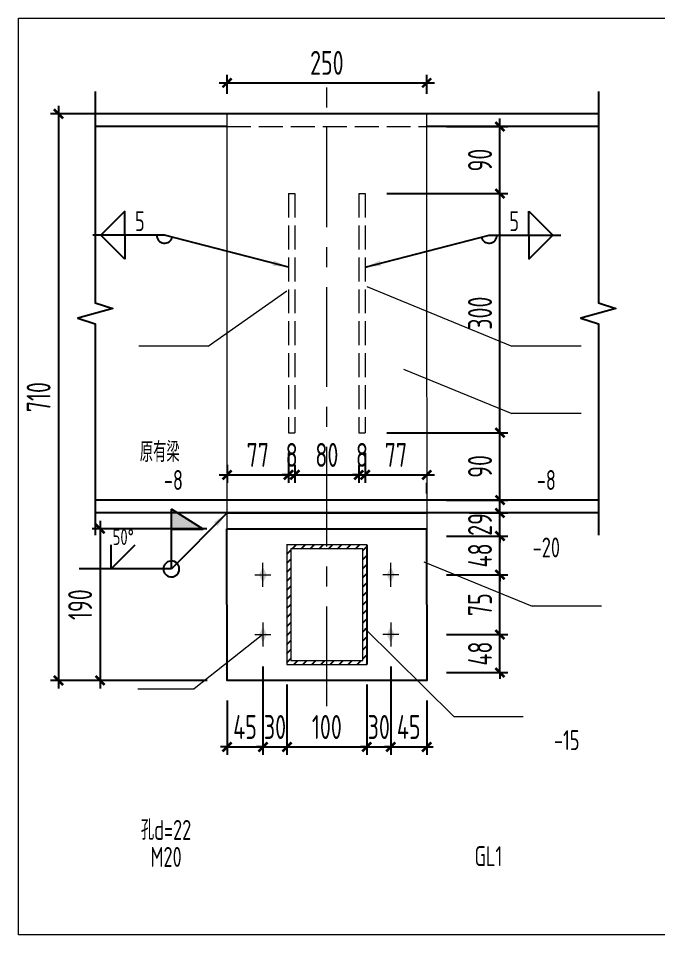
# Model space of a CAD drawing. Extents: x 498328 to 716449, y -893371 to -467753.
# Drawn here: x 617216 to 625223, y -704807 to -693326 of the extents above; entities that cross this region are included whole.
import ezdxf
from ezdxf.enums import TextEntityAlignment as Align

# ---------------------------------------------------------------- set-up
doc = ezdxf.new("R2010")
doc.units = 0
doc.header["$LTSCALE"] = 1000
doc.header["$PDMODE"] = 35
doc.header["$PDSIZE"] = 20
for name, pattern in [('_HY_DASHED100', [0.4, 0.3, -0.1]), ('CENTER', [2, 1.25, -0.25, 0.25, -0.25]), ('Continuous-STLayerSet-Bolt', [0]), ('Continuous-STNodeDetDraw-DimText', [0])]:
    doc.linetypes.add(name, pattern=pattern)
doc.layers.get('0').update_dxf_attribs({"linetype": 'CONTINUOUS'})
doc.layers.get('Defpoints').update_dxf_attribs({"linetype": 'CONTINUOUS'})
for name, color, linetype in [('1轮廓实线层', 7, 'CONTINUOUS'), ('AXIS', 251, 'CENTER'), ('DIM', 3, 'CONTINUOUS'), ('HATCH', 252, 'CONTINUOUS'), ('PUB_TEXT', 7, 'CONTINUOUS'), ('STXT_HF', 7, 'CONTINUOUS'), ('STXT_XG_END_THIN', 2, 'CONTINUOUS'), ('STXT_XG_THIN', 2, 'CONTINUOUS'), ('THIN', 7, 'CONTINUOUS'), ('焊缝', 1, 'CONTINUOUS')]:
    doc.layers.add(name, color=color, linetype=linetype)
for name, color, linetype, lineweight in [('STXT_HF_TEXT', 7, 'CONTINUOUS', 0), ('平立面图螺栓', 1, 'CONTINUOUS', 18), ('详图标注文字', 7, 'CONTINUOUS', 18), ('钢梁', 141, 'CONTINUOUS', 18)]:
    doc.layers.add(name, color=color, linetype=linetype, lineweight=lineweight)
doc.styles.get("Standard").update_dxf_attribs({"font": 'txt', "width": 0.75})
doc.styles.add('StTextStyle', font='yjkeng.shx', dxfattribs={"width": 0.7, "height": 250, "bigfont": 'yjkchn.shx'})
doc.styles.add('TSSD_DIMENSION', font='Tssdeng.shx', dxfattribs={"width": 0.7, "bigfont": 'hztxt.shx'})
doc.styles.add('TSSD_LABEL', font='Tssdeng.shx', dxfattribs={"width": 0.7, "bigfont": 'hztxt.shx'})
doc.styles.add('TSSD_REIN', font='Tssdeng.shx', dxfattribs={"width": 0.7, "bigfont": 'hztxt.shx'})
doc.dimstyles.new('TSSD_10_100', dxfattribs={"dimtxt": 300, "dimasz": 80, "dimexe": 100, "dimexo": 250, "dimgap": 100, "dimtad": 1, "dimdec": 0, "dimlfac": 0.1, "dimzin": 0, "dimdsep": 46, "dimtxsty": 'TSSD_DIMENSION', "dimblk": 'ARCHTICK', "dimcen": 0, "dimdle": 100, "dimclrt": 7, "dimadec": 0, "dimazin": 0, "dimtfac": 1, "dimtdec": 0, "dimtix": 1, "dimtmove": 2, "dimatfit": 3, "dimldrblk": 'ARCHTICK', "dimfxl": 0, "dimtolj": 1, "dimtzin": 0, "dimarcsym": 0})
doc.dimstyles.new('TSSD_LEADER_STYLE_200.0', dxfattribs={"dimtxt": 0.18, "dimasz": 200, "dimexe": 0.18, "dimexo": 0.0625, "dimgap": 0.09, "dimtad": 0, "dimtih": 1, "dimtoh": 1, "dimdec": 4, "dimzin": 0, "dimdsep": 46, "dimtxsty": 'Standard', "dimcen": 0.09, "dimadec": 0, "dimazin": 0, "dimtfac": 1, "dimtdec": 4, "dimtofl": 0, "dimtmove": 0, "dimatfit": 3, "dimfxl": 0, "dimtolj": 1, "dimtzin": 0, "dimarcsym": 0})

# ---------------------------------------------------------------- blocks, each defined once
blk = doc.blocks.new('_ARCHTICK')
at = {"color": 0, "const_width": 0.4}
blk.add_lwpolyline([(-0.71, -0.71), (0.71, 0.71)], dxfattribs=at)
blk = doc.blocks.new('*D475')
at = {"layer": 'Defpoints', "color": 0, "transparency": 16777216}
for p in [(622330, -699813), (623248, -699813), (622330, -700297)]:
    blk.add_point(p, dxfattribs=at)
at = {"layer": 'DIM', "color": 0, "lineweight": -2, "transparency": 16777216}
for p, q in [((622580, -699813), (623348, -699813)), ((623248, -699813), (623248, -699733)), ((623248, -700297), (623248, -699813)), ((622580, -700297), (623348, -700297)), ((623248, -700297), (623248, -700377))]:
    blk.add_line(p, q, dxfattribs=at)
at = {"layer": 'DIM', "color": 0, "lineweight": -2, "transparency": 16777216, "xscale": 80, "yscale": 80, "zscale": 80}
for p, rotation in [((623248, -699813), 270), ((623248, -700297), 90)]:
    blk.add_blockref('_ARCHTICK', p, dxfattribs=dict(at, rotation=rotation))
at = {"layer": 'DIM', "color": 7, "transparency": 16777216, "insert": (622998, -700055), "char_height": 300, "attachment_point": 5, "rotation": 90, "style": 'TSSD_DIMENSION'}
blk.add_mtext('\\A1;48', dxfattribs=at)
blk = doc.blocks.new('*D476')
at = {"layer": 'Defpoints', "color": 0, "transparency": 16777216}
for p in [(622330, -700297), (623248, -700297), (622330, -701047)]:
    blk.add_point(p, dxfattribs=at)
at = {"layer": 'DIM', "color": 0, "lineweight": -2, "transparency": 16777216}
for p, q in [((622580, -700297), (623348, -700297)), ((623248, -701147), (623248, -700197)), ((622580, -701047), (623348, -701047))]:
    blk.add_line(p, q, dxfattribs=at)
at = {"layer": 'DIM', "color": 0, "lineweight": -2, "transparency": 16777216, "xscale": 80, "yscale": 80, "zscale": 80}
for p, rotation in [((623248, -700297), 90), ((623248, -701047), 270)]:
    blk.add_blockref('_ARCHTICK', p, dxfattribs=dict(at, rotation=rotation))
at = {"layer": 'DIM', "color": 7, "transparency": 16777216, "insert": (622998, -700672), "char_height": 300, "attachment_point": 5, "rotation": 90, "style": 'TSSD_DIMENSION'}
blk.add_mtext('\\A1;75', dxfattribs=at)
blk = doc.blocks.new('*D477')
at = {"layer": 'Defpoints', "color": 0, "transparency": 16777216}
for p in [(622330, -701047), (623248, -701047), (622330, -701522)]:
    blk.add_point(p, dxfattribs=at)
at = {"layer": 'DIM', "color": 0, "lineweight": -2, "transparency": 16777216}
for p, q in [((623248, -701047), (623248, -700967)), ((622580, -701047), (623348, -701047)), ((623248, -701522), (623248, -701047)), ((622580, -701522), (623348, -701522)), ((623248, -701522), (623248, -701602))]:
    blk.add_line(p, q, dxfattribs=at)
at = {"layer": 'DIM', "color": 0, "lineweight": -2, "transparency": 16777216, "xscale": 80, "yscale": 80, "zscale": 80}
for p, rotation in [((623248, -701047), 270), ((623248, -701522), 90)]:
    blk.add_blockref('_ARCHTICK', p, dxfattribs=dict(at, rotation=rotation))
at = {"layer": 'DIM', "color": 7, "transparency": 16777216, "insert": (622998, -701285), "char_height": 300, "attachment_point": 5, "rotation": 90, "style": 'TSSD_DIMENSION'}
blk.add_mtext('\\A1;48', dxfattribs=at)
blk = doc.blocks.new('_WELD001')
at = {"linetype": 'ByBlock'}
h = blk.add_hatch(color=0, dxfattribs=at)
h.paths.add_polyline_path([(0.8, 1), (0, 1.5), (0, 1)])
edge = h.paths.add_edge_path()
edge.add_line((0, 0), (0, 1.5))
at = {"color": 0, "linetype": 'ByBlock'}
for p, q in [((0, 0), (0, 1.5)), ((0.8, 1), (0, 1.5)), ((0, 1), (0.8, 1))]:
    blk.add_line(p, q, dxfattribs=at)
blk = doc.blocks.new('_WELD0012')
at = {"color": 0, "linetype": 'ByBlock'}
for q in [(1, 1), (0, 1)]:
    blk.add_line((0, 0), q, dxfattribs=at)
blk.add_attdef('A', (0.24, 1.464), '', height=0.8, dxfattribs=at)
blk = doc.blocks.new('*D489')
at = {"layer": 'Defpoints', "color": 0, "transparency": 16777216}
for p in [(620600, -698518), (619830, -698672), (620600, -699046)]:
    blk.add_point(p, dxfattribs=at)
at = {"layer": 'DIM', "color": 0, "lineweight": -2, "transparency": 16777216}
for p, q in [((620600, -698768), (620600, -699146)), ((619830, -698922), (619830, -699146)), ((619730, -699046), (620700, -699046))]:
    blk.add_line(p, q, dxfattribs=at)
at = {"layer": 'DIM', "color": 0, "lineweight": -2, "transparency": 16777216, "xscale": 80, "yscale": 80, "zscale": 80, "rotation": 180}
blk.add_blockref('_ARCHTICK', (619830, -699046), dxfattribs=at)
at = {"layer": 'DIM', "color": 0, "lineweight": -2, "transparency": 16777216, "xscale": 80, "yscale": 80, "zscale": 80}
blk.add_blockref('_ARCHTICK', (620600, -699046), dxfattribs=at)
at = {"layer": 'DIM', "color": 7, "transparency": 16777216, "insert": (620215, -698796), "char_height": 300, "attachment_point": 5, "style": 'TSSD_DIMENSION'}
blk.add_mtext('\\A1;77', dxfattribs=at)
blk = doc.blocks.new('*D490')
at = {"layer": 'Defpoints', "color": 0, "transparency": 16777216}
for p in [(620600, -698518), (620680, -698672), (620680, -699046)]:
    blk.add_point(p, dxfattribs=at)
at = {"layer": 'DIM', "color": 0, "lineweight": -2, "transparency": 16777216}
for p, q in [((620600, -698768), (620600, -699146)), ((620680, -698922), (620680, -699146)), ((620600, -699046), (620520, -699046)), ((620600, -699046), (620680, -699046)), ((620680, -699046), (620760, -699046))]:
    blk.add_line(p, q, dxfattribs=at)
at = {"layer": 'DIM', "color": 0, "lineweight": -2, "transparency": 16777216, "xscale": 80, "yscale": 80, "zscale": 80}
blk.add_blockref('_ARCHTICK', (620600, -699046), dxfattribs=at)
at = {"layer": 'DIM', "color": 0, "lineweight": -2, "transparency": 16777216, "xscale": 80, "yscale": 80, "zscale": 80, "rotation": 180}
blk.add_blockref('_ARCHTICK', (620680, -699046), dxfattribs=at)
at = {"layer": 'DIM', "color": 7, "transparency": 16777216, "insert": (620640, -698796), "char_height": 300, "attachment_point": 5, "style": 'TSSD_DIMENSION'}
blk.add_mtext('\\A1;8', dxfattribs=at)
blk = doc.blocks.new('*D491')
at = {"layer": 'Defpoints', "color": 0, "transparency": 16777216}
for p in [(620680, -698672), (621480, -698672), (621480, -699046)]:
    blk.add_point(p, dxfattribs=at)
at = {"layer": 'DIM', "color": 0, "lineweight": -2, "transparency": 16777216}
for p, q in [((620680, -698922), (620680, -699146)), ((621480, -698922), (621480, -699146)), ((620580, -699046), (621580, -699046))]:
    blk.add_line(p, q, dxfattribs=at)
at = {"layer": 'DIM', "color": 0, "lineweight": -2, "transparency": 16777216, "xscale": 80, "yscale": 80, "zscale": 80, "rotation": 180}
blk.add_blockref('_ARCHTICK', (620680, -699046), dxfattribs=at)
at = {"layer": 'DIM', "color": 0, "lineweight": -2, "transparency": 16777216, "xscale": 80, "yscale": 80, "zscale": 80}
blk.add_blockref('_ARCHTICK', (621480, -699046), dxfattribs=at)
at = {"layer": 'DIM', "color": 7, "transparency": 16777216, "insert": (621080, -698796), "char_height": 300, "attachment_point": 5, "style": 'TSSD_DIMENSION'}
blk.add_mtext('\\A1;80', dxfattribs=at)
blk = doc.blocks.new('*D492')
at = {"layer": 'Defpoints', "color": 0, "transparency": 16777216}
for p in [(621560, -698518), (621480, -698672), (621560, -699046)]:
    blk.add_point(p, dxfattribs=at)
at = {"layer": 'DIM', "color": 0, "lineweight": -2, "transparency": 16777216}
for p, q in [((621560, -698768), (621560, -699146)), ((621480, -698922), (621480, -699146)), ((621480, -699046), (621400, -699046)), ((621480, -699046), (621560, -699046)), ((621560, -699046), (621640, -699046))]:
    blk.add_line(p, q, dxfattribs=at)
at = {"layer": 'DIM', "color": 0, "lineweight": -2, "transparency": 16777216, "xscale": 80, "yscale": 80, "zscale": 80}
blk.add_blockref('_ARCHTICK', (621480, -699046), dxfattribs=at)
at = {"layer": 'DIM', "color": 0, "lineweight": -2, "transparency": 16777216, "xscale": 80, "yscale": 80, "zscale": 80, "rotation": 180}
blk.add_blockref('_ARCHTICK', (621560, -699046), dxfattribs=at)
at = {"layer": 'DIM', "color": 7, "transparency": 16777216, "insert": (621520, -698796), "char_height": 300, "attachment_point": 5, "style": 'TSSD_DIMENSION'}
blk.add_mtext('\\A1;8', dxfattribs=at)
blk = doc.blocks.new('*D493')
at = {"layer": 'Defpoints', "color": 0, "transparency": 16777216}
for p in [(621560, -698518), (622330, -699028), (622330, -699046)]:
    blk.add_point(p, dxfattribs=at)
at = {"layer": 'DIM', "color": 0, "lineweight": -2, "transparency": 16777216}
for p, q in [((621560, -698768), (621560, -699146)), ((621460, -699046), (622430, -699046)), ((622330, -699278), (622330, -699146))]:
    blk.add_line(p, q, dxfattribs=at)
at = {"layer": 'DIM', "color": 0, "lineweight": -2, "transparency": 16777216, "xscale": 80, "yscale": 80, "zscale": 80, "rotation": 180}
blk.add_blockref('_ARCHTICK', (621560, -699046), dxfattribs=at)
at = {"layer": 'DIM', "color": 0, "lineweight": -2, "transparency": 16777216, "xscale": 80, "yscale": 80, "zscale": 80}
blk.add_blockref('_ARCHTICK', (622330, -699046), dxfattribs=at)
at = {"layer": 'DIM', "color": 7, "transparency": 16777216, "insert": (621945, -698796), "char_height": 300, "attachment_point": 5, "style": 'TSSD_DIMENSION'}
blk.add_mtext('\\A1;77', dxfattribs=at)
blk = doc.blocks.new('*D494')
at = {"layer": 'Defpoints', "color": 0, "transparency": 16777216}
for p in [(621580, -698518), (623248, -698518), (622330, -699362)]:
    blk.add_point(p, dxfattribs=at)
at = {"layer": 'DIM', "color": 0, "lineweight": -2, "transparency": 16777216}
for p, q in [((623248, -699462), (623248, -698418)), ((621830, -698518), (623348, -698518)), ((622580, -699362), (623348, -699362))]:
    blk.add_line(p, q, dxfattribs=at)
at = {"layer": 'DIM', "color": 0, "lineweight": -2, "transparency": 16777216, "xscale": 80, "yscale": 80, "zscale": 80}
for p, rotation in [((623248, -698518), 90), ((623248, -699362), 270)]:
    blk.add_blockref('_ARCHTICK', p, dxfattribs=dict(at, rotation=rotation))
at = {"layer": 'DIM', "color": 7, "transparency": 16777216, "insert": (622998, -698940), "char_height": 300, "attachment_point": 5, "rotation": 90, "style": 'TSSD_DIMENSION'}
blk.add_mtext('\\A1;90', dxfattribs=at)
blk = doc.blocks.new('*D495')
at = {"layer": 'Defpoints', "color": 0, "transparency": 16777216}
for p in [(621580, -695522), (623248, -695522), (621580, -698518)]:
    blk.add_point(p, dxfattribs=at)
at = {"layer": 'DIM', "color": 0, "lineweight": -2, "transparency": 16777216}
for p, q in [((623248, -698618), (623248, -695422)), ((621830, -695522), (623348, -695522)), ((621830, -698518), (623348, -698518))]:
    blk.add_line(p, q, dxfattribs=at)
at = {"layer": 'DIM', "color": 0, "lineweight": -2, "transparency": 16777216, "xscale": 80, "yscale": 80, "zscale": 80}
for p, rotation in [((623248, -695522), 90), ((623248, -698518), 270)]:
    blk.add_blockref('_ARCHTICK', p, dxfattribs=dict(at, rotation=rotation))
at = {"layer": 'DIM', "color": 7, "transparency": 16777216, "insert": (622998, -697020), "char_height": 300, "attachment_point": 5, "rotation": 90, "style": 'TSSD_DIMENSION'}
blk.add_mtext('\\A1;300', dxfattribs=at)
blk = doc.blocks.new('*D496')
at = {"layer": 'Defpoints', "color": 0, "transparency": 16777216}
for p in [(622330, -694682), (623248, -694682), (621580, -695522)]:
    blk.add_point(p, dxfattribs=at)
at = {"layer": 'DIM', "color": 0, "lineweight": -2, "transparency": 16777216}
for p, q in [((623248, -695622), (623248, -694582)), ((622580, -694682), (623348, -694682)), ((621830, -695522), (623348, -695522))]:
    blk.add_line(p, q, dxfattribs=at)
at = {"layer": 'DIM', "color": 0, "lineweight": -2, "transparency": 16777216, "xscale": 80, "yscale": 80, "zscale": 80}
for p, rotation in [((623248, -694682), 90), ((623248, -695522), 270)]:
    blk.add_blockref('_ARCHTICK', p, dxfattribs=dict(at, rotation=rotation))
at = {"layer": 'DIM', "color": 7, "transparency": 16777216, "insert": (622998, -695102), "char_height": 300, "attachment_point": 5, "rotation": 90, "style": 'TSSD_DIMENSION'}
blk.add_mtext('\\A1;90', dxfattribs=at)
blk = doc.blocks.new('_WELD004')
at = {"color": 0, "linetype": 'ByBlock'}
for p, q in [((0, 1), (1, 0)), ((0, 0), (0, 1))]:
    blk.add_line(p, q, dxfattribs=at)
blk = doc.blocks.new('*D504')
at = {"layer": 'Defpoints', "color": 0, "transparency": 16777216}
for p in [(622616, -699522), (623248, -699522), (622616, -699813)]:
    blk.add_point(p, dxfattribs=at)
at = {"layer": 'DIM', "color": 0, "lineweight": -2, "transparency": 16777216}
for p, q in [((623248, -699522), (623248, -699442)), ((622866, -699522), (623348, -699522)), ((623248, -699813), (623248, -699522)), ((622866, -699813), (623348, -699813)), ((623248, -699813), (623248, -699893))]:
    blk.add_line(p, q, dxfattribs=at)
at = {"layer": 'DIM', "color": 0, "lineweight": -2, "transparency": 16777216, "xscale": 80, "yscale": 80, "zscale": 80}
for p, rotation in [((623248, -699522), 270), ((623248, -699813), 90)]:
    blk.add_blockref('_ARCHTICK', p, dxfattribs=dict(at, rotation=rotation))
at = {"layer": 'DIM', "color": 7, "transparency": 16777216, "insert": (622998, -699667), "char_height": 300, "attachment_point": 5, "rotation": 90, "style": 'TSSD_DIMENSION'}
blk.add_mtext('\\A1;29', dxfattribs=at)
blk = doc.blocks.new('*D505')
at = {"layer": 'Defpoints', "color": 0, "transparency": 16777216}
for p in [(620280, -701197), (619830, -701622), (620280, -702455)]:
    blk.add_point(p, dxfattribs=at)
at = {"layer": 'DIM', "color": 0, "lineweight": -2, "transparency": 16777216}
for p, q in [((620280, -701447), (620280, -702555)), ((619830, -701872), (619830, -702555)), ((619830, -702455), (619750, -702455)), ((619830, -702455), (620280, -702455)), ((620280, -702455), (620360, -702455))]:
    blk.add_line(p, q, dxfattribs=at)
at = {"layer": 'DIM', "color": 0, "lineweight": -2, "transparency": 16777216, "xscale": 80, "yscale": 80, "zscale": 80}
blk.add_blockref('_ARCHTICK', (619830, -702455), dxfattribs=at)
at = {"layer": 'DIM', "color": 0, "lineweight": -2, "transparency": 16777216, "xscale": 80, "yscale": 80, "zscale": 80, "rotation": 180}
blk.add_blockref('_ARCHTICK', (620280, -702455), dxfattribs=at)
at = {"layer": 'DIM', "color": 7, "transparency": 16777216, "insert": (620055, -702205), "char_height": 300, "attachment_point": 5, "style": 'TSSD_DIMENSION'}
blk.add_mtext('\\A1;45', dxfattribs=at)
blk = doc.blocks.new('*D506')
at = {"layer": 'Defpoints', "color": 0, "transparency": 16777216}
for p in [(620280, -701197), (620580, -701422), (620580, -702455)]:
    blk.add_point(p, dxfattribs=at)
at = {"layer": 'DIM', "color": 0, "lineweight": -2, "transparency": 16777216}
for p, q in [((620280, -701447), (620280, -702555)), ((620580, -701672), (620580, -702555)), ((620280, -702455), (620200, -702455)), ((620280, -702455), (620580, -702455)), ((620580, -702455), (620660, -702455))]:
    blk.add_line(p, q, dxfattribs=at)
at = {"layer": 'DIM', "color": 0, "lineweight": -2, "transparency": 16777216, "xscale": 80, "yscale": 80, "zscale": 80}
blk.add_blockref('_ARCHTICK', (620280, -702455), dxfattribs=at)
at = {"layer": 'DIM', "color": 0, "lineweight": -2, "transparency": 16777216, "xscale": 80, "yscale": 80, "zscale": 80, "rotation": 180}
blk.add_blockref('_ARCHTICK', (620580, -702455), dxfattribs=at)
at = {"layer": 'DIM', "color": 7, "transparency": 16777216, "insert": (620430, -702205), "char_height": 300, "attachment_point": 5, "style": 'TSSD_DIMENSION'}
blk.add_mtext('\\A1;30', dxfattribs=at)
blk = doc.blocks.new('*D507')
at = {"layer": 'Defpoints', "color": 0, "transparency": 16777216}
for p in [(620580, -701422), (621580, -701422), (621580, -702455)]:
    blk.add_point(p, dxfattribs=at)
at = {"layer": 'DIM', "color": 0, "lineweight": -2, "transparency": 16777216}
for p, q in [((620580, -701672), (620580, -702555)), ((621580, -701672), (621580, -702555)), ((620480, -702455), (621680, -702455))]:
    blk.add_line(p, q, dxfattribs=at)
at = {"layer": 'DIM', "color": 0, "lineweight": -2, "transparency": 16777216, "xscale": 80, "yscale": 80, "zscale": 80, "rotation": 180}
blk.add_blockref('_ARCHTICK', (620580, -702455), dxfattribs=at)
at = {"layer": 'DIM', "color": 0, "lineweight": -2, "transparency": 16777216, "xscale": 80, "yscale": 80, "zscale": 80}
blk.add_blockref('_ARCHTICK', (621580, -702455), dxfattribs=at)
at = {"layer": 'DIM', "color": 7, "transparency": 16777216, "insert": (621080, -702205), "char_height": 300, "attachment_point": 5, "style": 'TSSD_DIMENSION'}
blk.add_mtext('\\A1;100', dxfattribs=at)
blk = doc.blocks.new('*D508')
at = {"layer": 'Defpoints', "color": 0, "transparency": 16777216}
for p in [(621880, -701197), (621580, -701422), (621880, -702455)]:
    blk.add_point(p, dxfattribs=at)
at = {"layer": 'DIM', "color": 0, "lineweight": -2, "transparency": 16777216}
for p, q in [((621880, -701447), (621880, -702555)), ((621580, -701672), (621580, -702555)), ((621580, -702455), (621500, -702455)), ((621580, -702455), (621880, -702455)), ((621880, -702455), (621960, -702455))]:
    blk.add_line(p, q, dxfattribs=at)
at = {"layer": 'DIM', "color": 0, "lineweight": -2, "transparency": 16777216, "xscale": 80, "yscale": 80, "zscale": 80}
blk.add_blockref('_ARCHTICK', (621580, -702455), dxfattribs=at)
at = {"layer": 'DIM', "color": 0, "lineweight": -2, "transparency": 16777216, "xscale": 80, "yscale": 80, "zscale": 80, "rotation": 180}
blk.add_blockref('_ARCHTICK', (621880, -702455), dxfattribs=at)
at = {"layer": 'DIM', "color": 7, "transparency": 16777216, "insert": (621730, -702205), "char_height": 300, "attachment_point": 5, "style": 'TSSD_DIMENSION'}
blk.add_mtext('\\A1;30', dxfattribs=at)
blk = doc.blocks.new('*D509')
at = {"layer": 'Defpoints', "color": 0, "transparency": 16777216}
for p in [(621880, -701197), (622330, -701622), (622330, -702455)]:
    blk.add_point(p, dxfattribs=at)
at = {"layer": 'DIM', "color": 0, "lineweight": -2, "transparency": 16777216}
for p, q in [((621880, -701447), (621880, -702555)), ((622330, -701872), (622330, -702555)), ((621880, -702455), (621800, -702455)), ((621880, -702455), (622330, -702455)), ((622330, -702455), (622410, -702455))]:
    blk.add_line(p, q, dxfattribs=at)
at = {"layer": 'DIM', "color": 0, "lineweight": -2, "transparency": 16777216, "xscale": 80, "yscale": 80, "zscale": 80}
blk.add_blockref('_ARCHTICK', (621880, -702455), dxfattribs=at)
at = {"layer": 'DIM', "color": 0, "lineweight": -2, "transparency": 16777216, "xscale": 80, "yscale": 80, "zscale": 80, "rotation": 180}
blk.add_blockref('_ARCHTICK', (622330, -702455), dxfattribs=at)
at = {"layer": 'DIM', "color": 7, "transparency": 16777216, "insert": (622105, -702205), "char_height": 300, "attachment_point": 5, "style": 'TSSD_DIMENSION'}
blk.add_mtext('\\A1;45', dxfattribs=at)
blk = doc.blocks.new('*D526')
at = {"layer": 'Defpoints', "color": 0, "transparency": 16777216}
for p in [(622330, -694134), (619830, -694522), (622330, -694522)]:
    blk.add_point(p, dxfattribs=at)
at = {"layer": 'DIM', "color": 0, "lineweight": -2, "transparency": 16777216}
for p, q in [((619830, -694272), (619830, -694034)), ((622330, -694272), (622330, -694034)), ((619730, -694134), (622430, -694134))]:
    blk.add_line(p, q, dxfattribs=at)
at = {"layer": 'DIM', "color": 0, "lineweight": -2, "transparency": 16777216, "xscale": 80, "yscale": 80, "zscale": 80, "rotation": 180}
blk.add_blockref('_ARCHTICK', (619830, -694134), dxfattribs=at)
at = {"layer": 'DIM', "color": 0, "lineweight": -2, "transparency": 16777216, "xscale": 80, "yscale": 80, "zscale": 80}
blk.add_blockref('_ARCHTICK', (622330, -694134), dxfattribs=at)
at = {"layer": 'DIM', "color": 7, "transparency": 16777216, "insert": (621080, -693884), "char_height": 300, "attachment_point": 5, "style": 'TSSD_DIMENSION'}
blk.add_mtext('\\A1;250', dxfattribs=at)
blk = doc.blocks.new('*D530')
at = {"layer": 'Defpoints', "color": 0, "transparency": 16777216}
for p in [(619830, -694522), (617720, -701622), (619830, -701622)]:
    blk.add_point(p, dxfattribs=at)
at = {"layer": 'DIM', "color": 0, "lineweight": -2, "transparency": 16777216}
for p, q in [((617720, -694422), (617720, -701722)), ((619580, -694522), (617620, -694522)), ((619580, -701622), (617620, -701622))]:
    blk.add_line(p, q, dxfattribs=at)
at = {"layer": 'DIM', "color": 0, "lineweight": -2, "transparency": 16777216, "xscale": 80, "yscale": 80, "zscale": 80}
for p, rotation in [((617720, -694522), 90), ((617720, -701622), 270)]:
    blk.add_blockref('_ARCHTICK', p, dxfattribs=dict(at, rotation=rotation))
at = {"layer": 'DIM', "color": 7, "transparency": 16777216, "insert": (617470, -698072), "char_height": 300, "attachment_point": 5, "rotation": 90, "style": 'TSSD_DIMENSION'}
blk.add_mtext('\\A1;710', dxfattribs=at)
blk = doc.blocks.new('*D531')
at = {"layer": 'Defpoints', "color": 0, "transparency": 16777216}
for p in [(619827, -699722), (618240, -701622), (619830, -701622)]:
    blk.add_point(p, dxfattribs=at)
at = {"layer": 'DIM', "color": 0, "lineweight": -2, "transparency": 16777216}
for p, q in [((619577, -699722), (618140, -699722)), ((618240, -699622), (618240, -701722)), ((619580, -701622), (618140, -701622))]:
    blk.add_line(p, q, dxfattribs=at)
at = {"layer": 'DIM', "color": 0, "lineweight": -2, "transparency": 16777216, "xscale": 80, "yscale": 80, "zscale": 80}
for p, rotation in [((618240, -699722), 90), ((618240, -701622), 270)]:
    blk.add_blockref('_ARCHTICK', p, dxfattribs=dict(at, rotation=rotation))
at = {"layer": 'DIM', "color": 7, "transparency": 16777216, "insert": (617990, -700672), "char_height": 300, "attachment_point": 5, "rotation": 90, "style": 'TSSD_DIMENSION'}
blk.add_mtext('\\A1;190', dxfattribs=at)

msp = doc.modelspace()

# ---------------------------------------------------------------- hatches: boundary and pattern name
at = {"layer": 'HATCH'}
h = msp.add_hatch(dxfattribs=at)
h.set_pattern_fill('METAL', color=256, scale=20, style=0)
h.set_pattern_definition([(45, (-478111.5, 801046.93), (-56.5685425, 56.5685425), [])])
h.paths.add_polyline_path([(621579.6, -699922.4), (620579.6, -699922.4), (620579.6, -701422.4), (621579.6, -701422.4)])
h.paths.add_polyline_path([(620629.6, -699972.4), (621529.6, -699972.4), (621529.6, -701372.4), (620629.6, -701372.4)], flags=16)

# ---------------------------------------------------------------- linework, layer by layer
at = {"layer": '1轮廓实线层', "color": 2, "linetype": '_HY_DASHED100', "lineweight": 20}
msp.add_line((619829.6, -694682.4), (622329.6, -694682.4), dxfattribs=at)
at = {"layer": '1轮廓实线层', "color": 4, "linetype": '_HY_DASHED100', "lineweight": 20}
for p, q in [((620599.6, -695521.6), (620599.6, -698517.9)), ((620599.6, -695521.6), (620679.6, -695521.6)), ((620679.6, -695521.6), (620679.6, -698517.9)), ((621479.6, -695521.6), (621479.6, -698517.9)), ((621479.6, -695521.6), (621559.6, -695521.6)), ((621559.6, -695521.6), (621559.6, -698517.9)), ((620599.6, -698517.9), (620679.6, -698517.9)), ((621479.6, -698517.9), (621559.6, -698517.9))]:
    msp.add_line(p, q, dxfattribs=at)
at = {"layer": '1轮廓实线层', "color": 4}
msp.add_line((621579.6, -699922.4), (621579.6, -701422.4), dxfattribs=at)
at = {"layer": '1轮廓实线层', "color": 4, "lineweight": 20}
for points in [[(620579.6, -699922.4), (620579.6, -701422.4), (621579.6, -701422.4), (621579.6, -699922.4)], [(620629.6, -699972.4), (620629.6, -701372.4), (621529.6, -701372.4), (621529.6, -699972.4)]]:
    msp.add_lwpolyline(points, close=True, dxfattribs=at)
at = {"layer": 'AXIS', "lineweight": 20}
msp.add_line((621079.6, -701944.1), (621079.6, -693964.1), dxfattribs=at)
at = {"layer": 'PUB_TEXT', "lineweight": 15}
for p, q in [((619592.4, -697433.8), (620579.6, -696741.2)), ((619592.4, -697433.8), (618724.1, -697433.8)), ((624263, -697433.8), (623394.7, -697433.8)), ((624263, -698278.9), (623394.7, -698278.9)), ((624518.6, -700692.8), (623650.3, -700692.8))]:
    msp.add_line(p, q, dxfattribs=at)
at = {"layer": 'STXT_HF'}
for p, q in [((619047.1, -696042.3), (618149.3, -696042.3)), ((623112.1, -696042.3), (624009.9, -696042.3)), ((619132.6, -700224.5), (617979.4, -700224.5))]:
    msp.add_line(p, q, dxfattribs=at)
for centre, start, end in [((619047.1, -696042.3), 180, 345.51775), ((623112.1, -696042.3), 194.48225, 0), ((619132.6, -700224.5), 291.93991, 180), ((619132.6, -700224.5), 180, 68.06009)]:
    msp.add_arc(centre, 100, start, end, dxfattribs=at)
at = {"layer": 'STXT_XG_END_THIN'}
msp.add_line((619829.6, -699522.4), (622329.6, -699522.4), dxfattribs=at)
at = {"layer": 'STXT_XG_THIN'}
for p, q in [((624480.9, -694522.4), (618179.3, -694522.4)), ((619829.6, -694682.4), (618179.3, -694682.4)), ((624480.9, -694682.4), (622329.6, -694682.4)), ((624480.9, -699362.4), (618179.3, -699362.4)), ((624480.9, -699522.4), (618179.3, -699522.4))]:
    msp.add_line(p, q, dxfattribs=at)
at = {"layer": 'THIN'}
for points in [[(618179.3, -694242.4), (618179.3, -696892.4), (618399.3, -696962.4), (617959.3, -697082.4), (618179.3, -697152.4), (618179.3, -699802.4)], [(624480.9, -694242.4), (624480.9, -696892.4), (624700.9, -696962.4), (624260.9, -697082.4), (624480.9, -697152.4), (624480.9, -699802.4)]]:
    msp.add_lwpolyline(points, dxfattribs=at)
at = {"layer": '平立面图螺栓', "color": 1, "linetype": 'Continuous-STLayerSet-Bolt', "lineweight": 18}
for p, q in [((620279.6, -700447.4), (620279.6, -700147.4)), ((621879.6, -700447.4), (621879.6, -700147.4)), ((620179.6, -700297.4), (620379.6, -700297.4)), ((621979.6, -700297.4), (621779.6, -700297.4)), ((620279.6, -700897.4), (620279.6, -701197.4)), ((621879.6, -700897.4), (621879.6, -701197.4)), ((620179.6, -701047.4), (620379.6, -701047.4)), ((621979.6, -701047.4), (621779.6, -701047.4))]:
    msp.add_line(p, q, dxfattribs=at)
at = {"layer": '平立面图螺栓', "color": 1}
for points in [[(620229.6, -700297.4), (620279.6, -700197.4), (620279.6, -700397.4), (620329.6, -700297.4)], [(621929.6, -700297.4), (621879.6, -700197.4), (621879.6, -700397.4), (621829.6, -700297.4)], [(620229.6, -701047.4), (620279.6, -701147.4), (620279.6, -700947.4), (620329.6, -701047.4)], [(621929.6, -701047.4), (621879.6, -701147.4), (621879.6, -700947.4), (621829.6, -701047.4)]]:
    msp.add_solid(points, dxfattribs=at)
at = {"layer": '焊缝'}
msp.add_lwpolyline([(619827.4, -699722.4), (622329.6, -699722.4), (622331, -701622.4), (619829.6, -701622.4)], close=True, dxfattribs=at)
at = {"layer": '详图标注文字', "color": 7, "linetype": 'Continuous-STNodeDetDraw-DimText', "lineweight": 18}
for p, q in [((621579.6, -696686.6), (623394.7, -697433.8)), ((622040.7, -697721.5), (623394.7, -698278.9)), ((622296.3, -700135.5), (623650.3, -700692.8)), ((621555.6, -700969.1), (622669, -702073.2)), ((620279.6, -701047.4), (619419.8, -701728.2)), ((618713.1, -701728.2), (619419.8, -701728.2)), ((622669, -702073.2), (623537.3, -702073.2))]:
    msp.add_line(p, q, dxfattribs=at)
at = {"layer": '钢梁'}
for points in [[(617216.1, -693326.1), (641746.4, -693326.1), (641746.4, -704806.5), (617216.1, -704806.5)], [(619829.6, -694522.4), (622329.6, -694522.4), (622331, -701622.4), (619829.6, -701622.4)]]:
    msp.add_lwpolyline(points, close=True, dxfattribs=at)

# ---------------------------------------------------------------- block references
at = {"layer": 'STXT_HF'}
for p, xscale, yscale, zscale, rotation in [((618549.3, -696042.3), -300, 300, 300, 359.9999999996665), ((618549.3, -696042.3), 300.0000000000001, 300.0000000000001, 300.0000000000001, 179.9999999996665), ((623609.9, -696042.3), -300.0000000000001, 300.0000000000001, 300.0000000000001, 180)]:
    msp.add_blockref('_WELD004', p, dxfattribs=dict(at, xscale=xscale, yscale=yscale, zscale=zscale, rotation=rotation))
for name, p, xscale, yscale, zscale in [('_WELD004', (623609.9, -696042.3), 300, 300, 300), ('_WELD001', (619132.6, -700224.5), 500, 500, 500)]:
    msp.add_blockref(name, p, dxfattribs=dict(at, xscale=xscale, yscale=yscale, zscale=zscale))
ref = msp.add_blockref('_WELD0012', (618379.4, -700224.5), dxfattribs=dict(at, xscale=300, yscale=300, zscale=300))
ref.add_attrib('50%%d', '50%%d', dxfattribs={"height": 200, "style": 'TSSD_LABEL', "width": 0.7}).set_placement((618529.4, -699824.5), align=Align.MIDDLE_CENTER)

# ---------------------------------------------------------------- texts
at = {"layer": 'PUB_TEXT', "lineweight": 15, "style": 'TSSD_REIN', "width": 0.7}
for s, p in [('-8', (619158.2, -699310.3)), ('-8', (623828.9, -699310.3)), ('-20', (623828.9, -700155.4)), ('-15', (624084.5, -702569.3))]:
    msp.add_text(s, height=250, dxfattribs=at).set_placement(p, align=Align.BOTTOM_CENTER)
at = {"layer": 'STXT_HF_TEXT', "style": 'TSSD_LABEL', "width": 0.7}
msp.add_text('5', height=250, rotation=360, dxfattribs=at).set_placement((618676.9, -695992.3))
msp.add_text('5', height=250, dxfattribs=at).set_placement((623365.6, -695992.3))
at = {"layer": '详图标注文字', "color": 7, "style": 'StTextStyle', "width": 0.7}
for s, p in [('原有梁', (618987.3, -698959)), ('孔d=22', (619066.4, -703693.9)), ('M20', (619066.4, -704032.3)), ('GL1', (623103.1, -704022.7))]:
    msp.add_text(s, height=250, dxfattribs=at).set_placement(p, align=Align.BOTTOM_CENTER)

# ---------------------------------------------------------------- dimensions: what is measured, and where the dimension line sits
at = {"layer": 'DIM'}
for base, p1, p2, picture, middle in [((622329.6, -694134.2), (619829.6, -694522.4), (622329.6, -694522.4), '*D526', (621079.6, -693884.2)), ((620599.6, -699046), (619829.6, -698671.6), (620599.6, -698517.9), '*D489', (620214.6, -698796)), ((620679.6, -699046), (620599.6, -698517.9), (620679.6, -698671.6), '*D490', (620639.6, -698796)), ((621559.6, -699046), (621479.6, -698671.6), (621559.6, -698517.9), '*D492', (621519.6, -698796)), ((622329.6, -699046), (621559.6, -698517.9), (622329.6, -699028), '*D493', (621944.6, -698796)), ((621479.6, -699046), (620679.6, -698671.6), (621479.6, -698671.6), '*D491', (621079.6, -698796)), ((620279.6, -702455.3), (619829.6, -701622.4), (620279.6, -701197.4), '*D505', (620054.6, -702205.3)), ((620579.6, -702455.3), (620279.6, -701197.4), (620579.6, -701422.4), '*D506', (620429.6, -702205.3)), ((621879.6, -702455.3), (621579.6, -701422.4), (621879.6, -701197.4), '*D508', (621729.6, -702205.3)), ((622329.6, -702455.3), (621879.6, -701197.4), (622329.6, -701622.4), '*D509', (622104.6, -702205.3)), ((621579.6, -702455.3), (620579.6, -701422.4), (621579.6, -701422.4), '*D507', (621079.6, -702205.3))]:
    dim = msp.add_linear_dim(base=base, p1=p1, p2=p2, dimstyle='TSSD_10_100', dxfattribs=at)
    dim.commit()
    dim.dimension.update_dxf_attribs({"geometry": picture, "text_midpoint": middle})
for base, p1, p2, picture, middle in [((617720.5, -701622.4), (619829.6, -694522.4), (619829.6, -701622.4), '*D530', (617470.5, -698072.4)), ((623248.1, -695521.6), (621579.6, -698517.9), (621579.6, -695521.6), '*D495', (622998.1, -697019.7)), ((623248.1, -699522.4), (622616.3, -699812.5), (622616.3, -699522.4), '*D504', (622998.1, -699667.5)), ((618240.4, -701622.4), (619827.4, -699722.4), (619829.6, -701622.4), '*D531', (617990.4, -700672.4))]:
    dim = msp.add_linear_dim(base=base, p1=p1, p2=p2, angle=90, dimstyle='TSSD_10_100', dxfattribs=at)
    dim.commit()
    dim.dimension.update_dxf_attribs({"geometry": picture, "text_midpoint": middle})
for base, p1, p2, picture, middle in [((623248.1, -694682.4), (621579.6, -695521.6), (622329.6, -694682.4), '*D496', (622998.1, -695102)), ((623248.1, -698517.9), (622329.6, -699362.4), (621579.6, -698517.9), '*D494', (622998.1, -698940.1))]:
    dim = msp.add_linear_dim(base=base, p1=p1, p2=p2, angle=90, text='90', dimstyle='TSSD_10_100', dxfattribs=at)
    dim.commit()
    dim.dimension.update_dxf_attribs({"geometry": picture, "text_midpoint": middle})
for p1, p2, distance, picture, middle in [((622329.6, -700297.4), (622329.6, -699812.5), -918.5, '*D475', (622998.1, -700055)), ((622329.6, -701047.4), (622329.6, -700297.4), -918.5, '*D476', (622998.1, -700672.4)), ((622329.6038043, -701522.4130276), (622329.6038043, -701047.4130276), -918.5003167, '*D477', (622998.104121, -701284.9130276))]:
    dim = msp.add_aligned_dim(p1=p1, p2=p2, distance=distance, dimstyle='TSSD_10_100', dxfattribs=at)
    dim.commit()
    dim.dimension.update_dxf_attribs({"geometry": picture, "text_midpoint": middle})

# ---------------------------------------------------------------- leaders
at = {"layer": 'STXT_HF'}
for points in [[(620599.6, -696443.3), (619047.1, -696042.3)], [(621559.6, -696443.3), (623112.1, -696042.3)], [(619829.6, -699522.4), (619132.6, -700224.5)]]:
    msp.add_leader(points, dimstyle='TSSD_LEADER_STYLE_200.0', dxfattribs=at)

doc.saveas('drawing.dxf')
